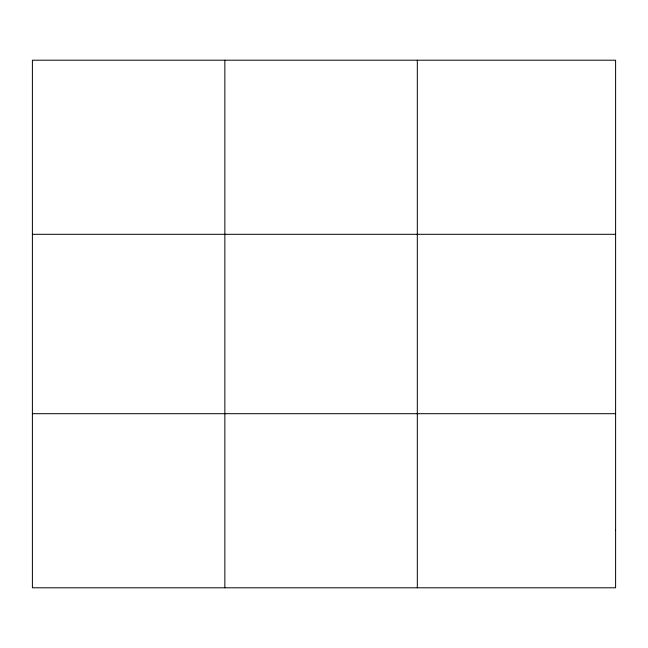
<?xml version="1.0" encoding="UTF-8"?>
<svg xmlns="http://www.w3.org/2000/svg" width="648" height="648" viewBox="0 0 648 648"><rect width="100%" height="100%" fill="white"/><g stroke="black" fill="none" stroke-linecap="round" stroke-linejoin="round"><path stroke-width="0.97" d="M224.856 60.207L224.856 587.793M417.312 60.207L417.312 587.793M32.4 234.309L615.6 234.309M32.4 413.691L615.6 413.691M615.6 529.756L615.6 587.793L32.4 587.793L32.4 60.207L615.6 60.207L615.6 529.756"/></g></svg>
